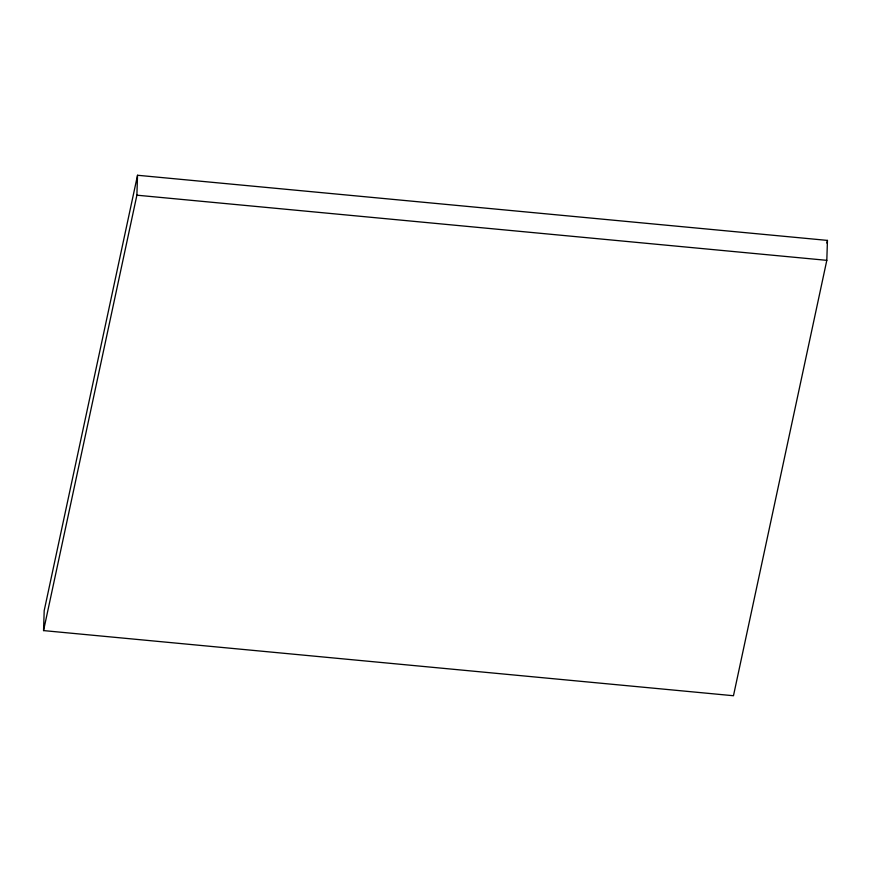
<?xml version="1.0" encoding="UTF-8"?>
<svg xmlns="http://www.w3.org/2000/svg" width="871" height="871" viewBox="0 0 871 871"><rect width="100%" height="100%" fill="white"/><g stroke="black" fill="none" stroke-linecap="round" stroke-linejoin="round"><path stroke-width="1.31" d="M43.55 630.593L44.192 610.658L137.531 175.267L827.45 240.407L826.808 260.342L733.469 695.733L43.55 630.593L136.889 195.191L137.531 175.267M826.884 243.063L827.45 240.407M136.889 195.191L826.808 260.342"/></g></svg>
